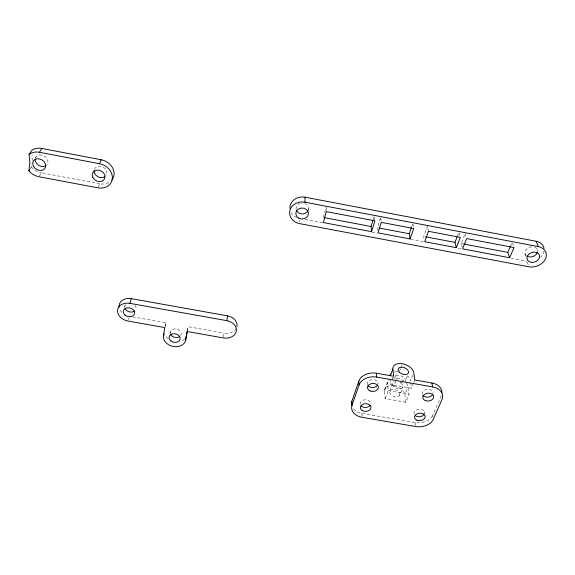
<?xml version="1.0" encoding="UTF-8"?>
<svg xmlns="http://www.w3.org/2000/svg" width="575" height="575" viewBox="0 0 575 575"><rect width="100%" height="100%" fill="white"/><g stroke="black" fill="none" stroke-linecap="round" stroke-linejoin="round"><path stroke-width="0.43" stroke-dasharray="2.88 2.16" d="M308.538 210.27L308.574 208.588M299.704 221.928L299.776 220.225M32.164 160.626L32.107 154.754M165.291 327.031L165.895 322.769L132.962 316.926M223.502 337.123L224.113 333.09A11.27 8.776 8.3 0 0 236.059 328.67M187.4 330.941L188.09 326.701L224.113 333.09M30.13 168.899L31.345 166.93L31.877 163.861M187.076 331.509L188.09 326.701M169.869 333.601L170.25 331.998M165.104 325.96L165.895 322.769M323.322 217.465L325.996 207.403M128.52 319.484L129.008 317.896M373.362 219.046L374.131 216.559M380.449 218.047L377.401 227.7L377.682 230.295M124.473 307.287L124.976 305.713M411.736 226.543L412.562 224.149M384.668 389.548L387.665 381.556M406.259 383.122A10.796 6.749 21.8 0 1 408.085 386.961L409.019 394.27L405.813 402.256L385.171 398.662L384.488 391.352L387.5 383.353A10.796 6.749 21.8 0 1 388.52 380.01M385.171 398.662L388.211 390.641L387.5 383.353M413.439 383.266L411.456 388.197L390.526 384.531L391.776 381.225M392.092 380.398L393.343 377.092M389.879 390.892L392.919 382.907M395.154 376.984L397.347 371.234M384.488 391.352A10.702 6.785 22 0 1 393.94 385.969L396.082 380.398M396.383 379.608L396.994 378.012M399.625 371.141L400.567 368.69M400.876 367.871L401.817 365.412M457.441 236.073L458.663 232.918M399.567 395.392A5.355 3.392 22 0 0 393.702 389.455A5.355 3.392 22 0 0 390.871 394.63A5.355 3.392 22 0 0 399.567 395.392L402.701 387.421M407.093 376.273L405.159 381.196A5.427 3.364 21.7 0 0 400.207 375.604A5.427 3.364 21.7 0 0 395.104 378.796M462.221 247.351L461.243 243.563L465.276 233.328L466.497 237.827M405.813 402.256L404.922 394.924L408.085 386.961M412.778 375.173L410.493 380.909A10.86 6.727 21.7 0 0 407.481 375.878M413.77 382.447L414.762 379.982M432.946 416.889L432.702 415.315L441.284 395.6M510.507 246.143L511.872 243.031M98.203 187.012L99.669 183.784A14.123 11.723 27.3 0 0 109.466 182.131M39.402 176.094L41.343 172.787L99.669 183.784M35.248 158.132L36.052 156.838M353.409 408.918A14.001 10.106 -1.9 0 0 361.905 413.396L415.272 422.589A14.037 9.933 -4.9 0 0 432.702 415.315M388.211 390.641L409.019 394.27M461.243 243.563L463.874 244.059M305.117 219.521L322.719 222.848M372.003 232.149L377.286 233.141M410.73 239.452L423.933 241.946M458.253 248.422L461.775 249.09M511.06 258.391L526.901 261.381M31.345 166.93L31.733 167.462A14.476 11.615 31.1 0 0 41.343 172.787M537.352 249.737L537.948 251.268M525.198 254.078L526.046 256.385M527.189 262.157L528.324 265.248M512.483 243.017L513.82 246.812M459.166 232.875L460.137 236.62M428.468 231.322L427.419 226.126L423.71 236.462L424.048 238.208M412.987 224.214L413.447 226.802M424.501 411.916L424.846 414.28M410.708 382.526L411.456 388.197M415.272 422.589L415.689 425.752M380.801 218.097L381.196 221.512M374.562 217.436L374.922 220.85M389.951 378.882L390.526 384.531M361.905 413.396L362.092 416.53M326.226 207.41L326.277 211.622M94.429 169.287A6.591 5.477 27.3 0 1 103.277 167.167A6.591 5.477 27.3 0 1 105.786 175.742M35.384 158.089A6.756 5.427 31.1 0 1 44.138 155.933A6.756 5.427 31.1 0 1 47.071 164.63M296.779 217.573A12.549 10.918 1 0 1 291.158 212.585M534.685 247.185A6.454 4.981 -18.4 0 1 537.546 251.692M526.082 255.458A6.454 4.981 -18.4 0 1 526.175 249.514A6.454 4.981 -18.4 0 1 533.19 246.804M304.793 203.464A6.275 5.455 1 0 1 308.337 209.99M296.082 209.092A6.275 5.455 1 0 1 299.97 203.385M301.156 203.09A6.275 5.455 1 0 1 302.385 203.004M544.072 250.973A12.916 9.969 -18.4 0 1 540.558 257.298M121.828 312.354A11.5 8.819 16 0 1 119.521 308.689M170.229 333.399A5.592 4.262 11.9 0 1 176.705 329.08A5.592 4.262 11.9 0 1 180.536 335.75M134.988 305.404A5.75 4.413 16 0 1 135.743 309.673M124.768 306.849A5.75 4.413 16 0 1 125.566 304.7M184.553 339.113A11.184 8.532 11.9 0 1 180.924 341.212M168.029 338.718A11.184 8.532 11.9 0 1 165.564 335.771M393.94 385.969A10.702 6.785 22 0 1 404.922 394.924M391.999 378.062A10.796 6.749 21.8 0 1 403.923 380.959M400.653 382.893A5.398 3.378 21.8 0 1 401.832 388.312A5.398 3.378 21.8 0 1 394.227 386.903A5.398 3.378 21.8 0 1 394.407 381.743M367.411 384.725A5.434 3.996 -2.7 0 1 372.65 379.565A5.434 3.996 -2.7 0 1 377.897 384.495M360.123 404.067A5.319 3.838 -1.9 0 1 364.967 399.826A5.319 3.838 -1.9 0 1 370.717 403.247M402.701 382.756A5.427 3.364 21.7 0 1 398.734 382.159M394.285 372.003A10.86 6.727 21.7 0 1 396.685 371.738M422.323 394.335A5.455 3.924 -5.9 0 1 427.132 389.297A5.455 3.924 -5.9 0 1 433.068 393.092M414.129 414.065A5.333 3.773 -4.9 0 1 418.794 409.235A5.333 3.773 -4.9 0 1 424.63 412.893"/><path stroke-width="0.86" d="M536.152 241.27L538.272 246.589A13.045 10.019 -18.2 0 1 545.452 258.937A13.045 10.019 -18.2 0 1 528.892 266.793L299.64 223.632A12.672 10.975 1.1 0 1 289.872 210.558A12.672 10.975 1.1 0 1 304.923 202.184L305.073 197.196L536.152 241.27A12.916 9.969 -18.4 0 1 544.043 248.314M163.508 336.109L164.716 327.556L128.031 321.066A11.593 8.848 15.8 0 1 117.58 310.191A11.593 8.848 15.8 0 1 129.893 303.356L226.83 320.656A11.356 8.805 8.3 0 1 236.275 331.279A11.356 8.805 8.3 0 1 223.38 337.935L187.076 331.509L185.689 340.019A11.27 8.553 11.8 0 1 173.319 346.459A11.27 8.553 11.8 0 1 163.508 336.109L164.098 333.701M226.83 320.656L227.549 315.862L131.373 298.662A11.5 8.819 16 0 0 119.154 307.115M185.689 340.019L187.256 331.789M29.073 154.445L29.483 154.057A14.598 11.672 30.9 0 1 39.445 152.289L99.468 163.71A14.238 11.787 27 0 1 112.377 178.358A14.238 11.787 27 0 1 97.836 187.817L39.014 176.755A14.598 11.672 30.9 0 1 29.318 171.393L28.923 170.868L29.843 162.869L29.073 154.445L31.934 150.212A14.476 11.615 31.1 0 1 41.817 148.451L101.322 159.792A14.123 11.723 27.3 0 1 112.722 168.08A14.123 11.723 27.3 0 1 111.809 180.09M371.551 231.675L374.922 220.85L326.277 211.622L323.358 222.575L371.551 231.675L371.055 226.5L373.103 219.873M129.893 303.356L131.373 298.662M410.126 238.956L413.748 228.527L381.297 222.367L377.962 232.882L410.126 238.956L409.256 233.73L411.456 227.341M351.591 405.253A14.001 10.106 -1.9 0 1 351.857 401.307L358.822 381.16A14.303 10.523 -2.7 0 1 376.388 373.225L393.659 376.266L392.876 369.028A10.947 6.692 21.5 0 1 402.435 363.774A10.947 6.692 21.5 0 1 413.756 372.715L414.762 379.982L431.911 383A14.353 10.328 -5.9 0 1 441.952 392.905M431.911 383L432.551 386.903A14.44 10.35 -5.8 0 1 441.967 399.524L433.32 419.261A14.116 9.947 -4.8 0 1 415.79 426.542L362.135 417.321A14.08 10.12 -1.9 0 1 352.037 405.21L359.044 385.027L358.822 381.16M390.403 375.619L392.876 369.028M456.298 247.674L460.331 237.367L428.468 231.322L424.717 241.708L456.298 247.674L454.99 242.384L457.132 236.857M509.587 257.729L514.086 247.566L466.699 238.575L462.609 248.86L509.587 257.729L507.775 252.368L510.507 246.143M99.468 163.71L101.322 159.792M28.923 170.868L29.727 169.553M39.445 152.289L41.817 148.451M359.044 385.027A14.389 10.537 -2.7 0 1 376.704 377.085L432.551 386.903M324.192 217.63L371.055 226.5M379.126 228.023L409.256 233.73M425.45 236.792L454.99 242.384M463.874 244.059L507.775 252.368M304.923 202.184L538.272 246.589M376.388 373.225L376.704 377.085M351.857 401.307L352.037 405.21M104.7 176.705A6.591 5.477 27.3 0 1 97.7 176.597A6.591 5.477 27.3 0 1 94.12 170.703M46.029 165.6A6.756 5.427 31.1 0 1 39.014 165.499A6.756 5.427 31.1 0 1 35.147 159.519M289.915 208.466A12.549 10.918 1 0 1 305.073 197.196M537.28 252.698A6.454 4.981 -18.4 0 1 526.887 256.105M308.056 210.666A6.275 5.455 1 0 1 302.012 213.907A6.275 5.455 1 0 1 296.348 210.141M186.702 335.182A11.184 8.532 11.9 0 1 185.977 337.288M134.845 310.838A5.75 4.413 16 0 1 129.411 311.837A5.75 4.413 16 0 1 125.041 308.322M227.549 315.862A11.27 8.776 8.3 0 1 236.9 326.521M179.666 336.569A5.592 4.262 11.9 0 1 170.495 334.233M423.818 414.798A5.333 3.773 -4.9 0 1 415.43 415.732M377.351 385.473A5.434 3.996 -2.7 0 1 367.957 385.674M370.228 405.21A5.319 3.838 -1.9 0 1 361.064 405.921M389.943 375.468A10.86 6.727 21.7 0 1 390.799 373.93M432.817 394.119A5.455 3.924 -5.9 0 1 428.123 397.088A5.455 3.924 -5.9 0 1 422.819 395.269M33.544 166.391A6.814 5.448 30.9 0 0 44.778 168.554A6.814 5.448 30.9 0 0 39.352 158.908A6.814 5.448 30.9 0 0 33.544 166.391M92.884 177.596A6.648 5.498 27 0 0 103.996 179.738A6.648 5.498 27 0 0 99.044 170.236A6.648 5.498 27 0 0 92.884 177.596M531.336 262.365A6.519 5.003 -18.1 0 0 539.558 255.408A6.519 5.003 -18.1 0 0 529.036 253.999A6.519 5.003 -18.1 0 0 531.336 262.365M298.863 218.191A6.332 5.484 1.1 0 0 308.459 213.641A6.332 5.484 1.1 0 0 299.065 208.696A6.332 5.484 1.1 0 0 298.863 218.191M125.106 315.15A5.793 4.428 15.8 0 0 134.528 313.864A5.793 4.428 15.8 0 0 127.233 307.79A5.793 4.428 15.8 0 0 125.106 315.15M170.976 341.011A5.635 4.277 11.8 0 0 180.097 339.315A5.635 4.277 11.8 0 0 172.752 333.816A5.635 4.277 11.8 0 0 170.976 341.011M425.292 400.574A5.484 3.932 -5.8 0 0 433.701 397.009A5.484 3.932 -5.8 0 0 425.708 393.731A5.484 3.932 -5.8 0 0 425.292 400.574M362.207 410.543A5.348 3.845 -1.9 0 0 370.933 408.164A5.348 3.845 -1.9 0 0 363.867 403.959A5.348 3.845 -1.9 0 0 362.207 410.543M370.199 390.964A5.47 4.003 -2.7 0 0 378.415 387.342A5.47 4.003 -2.7 0 0 370.235 384.021A5.47 4.003 -2.7 0 0 370.199 390.964M417.012 420.246A5.362 3.781 -4.8 0 0 425.205 416.839A5.362 3.781 -4.8 0 0 417.357 413.677A5.362 3.781 -4.8 0 0 417.012 420.246M399.603 372.492A5.477 3.342 21.5 0 0 408.379 372.988A5.477 3.342 21.5 0 0 401.982 367.202A5.477 3.342 21.5 0 0 399.603 372.492"/></g></svg>
